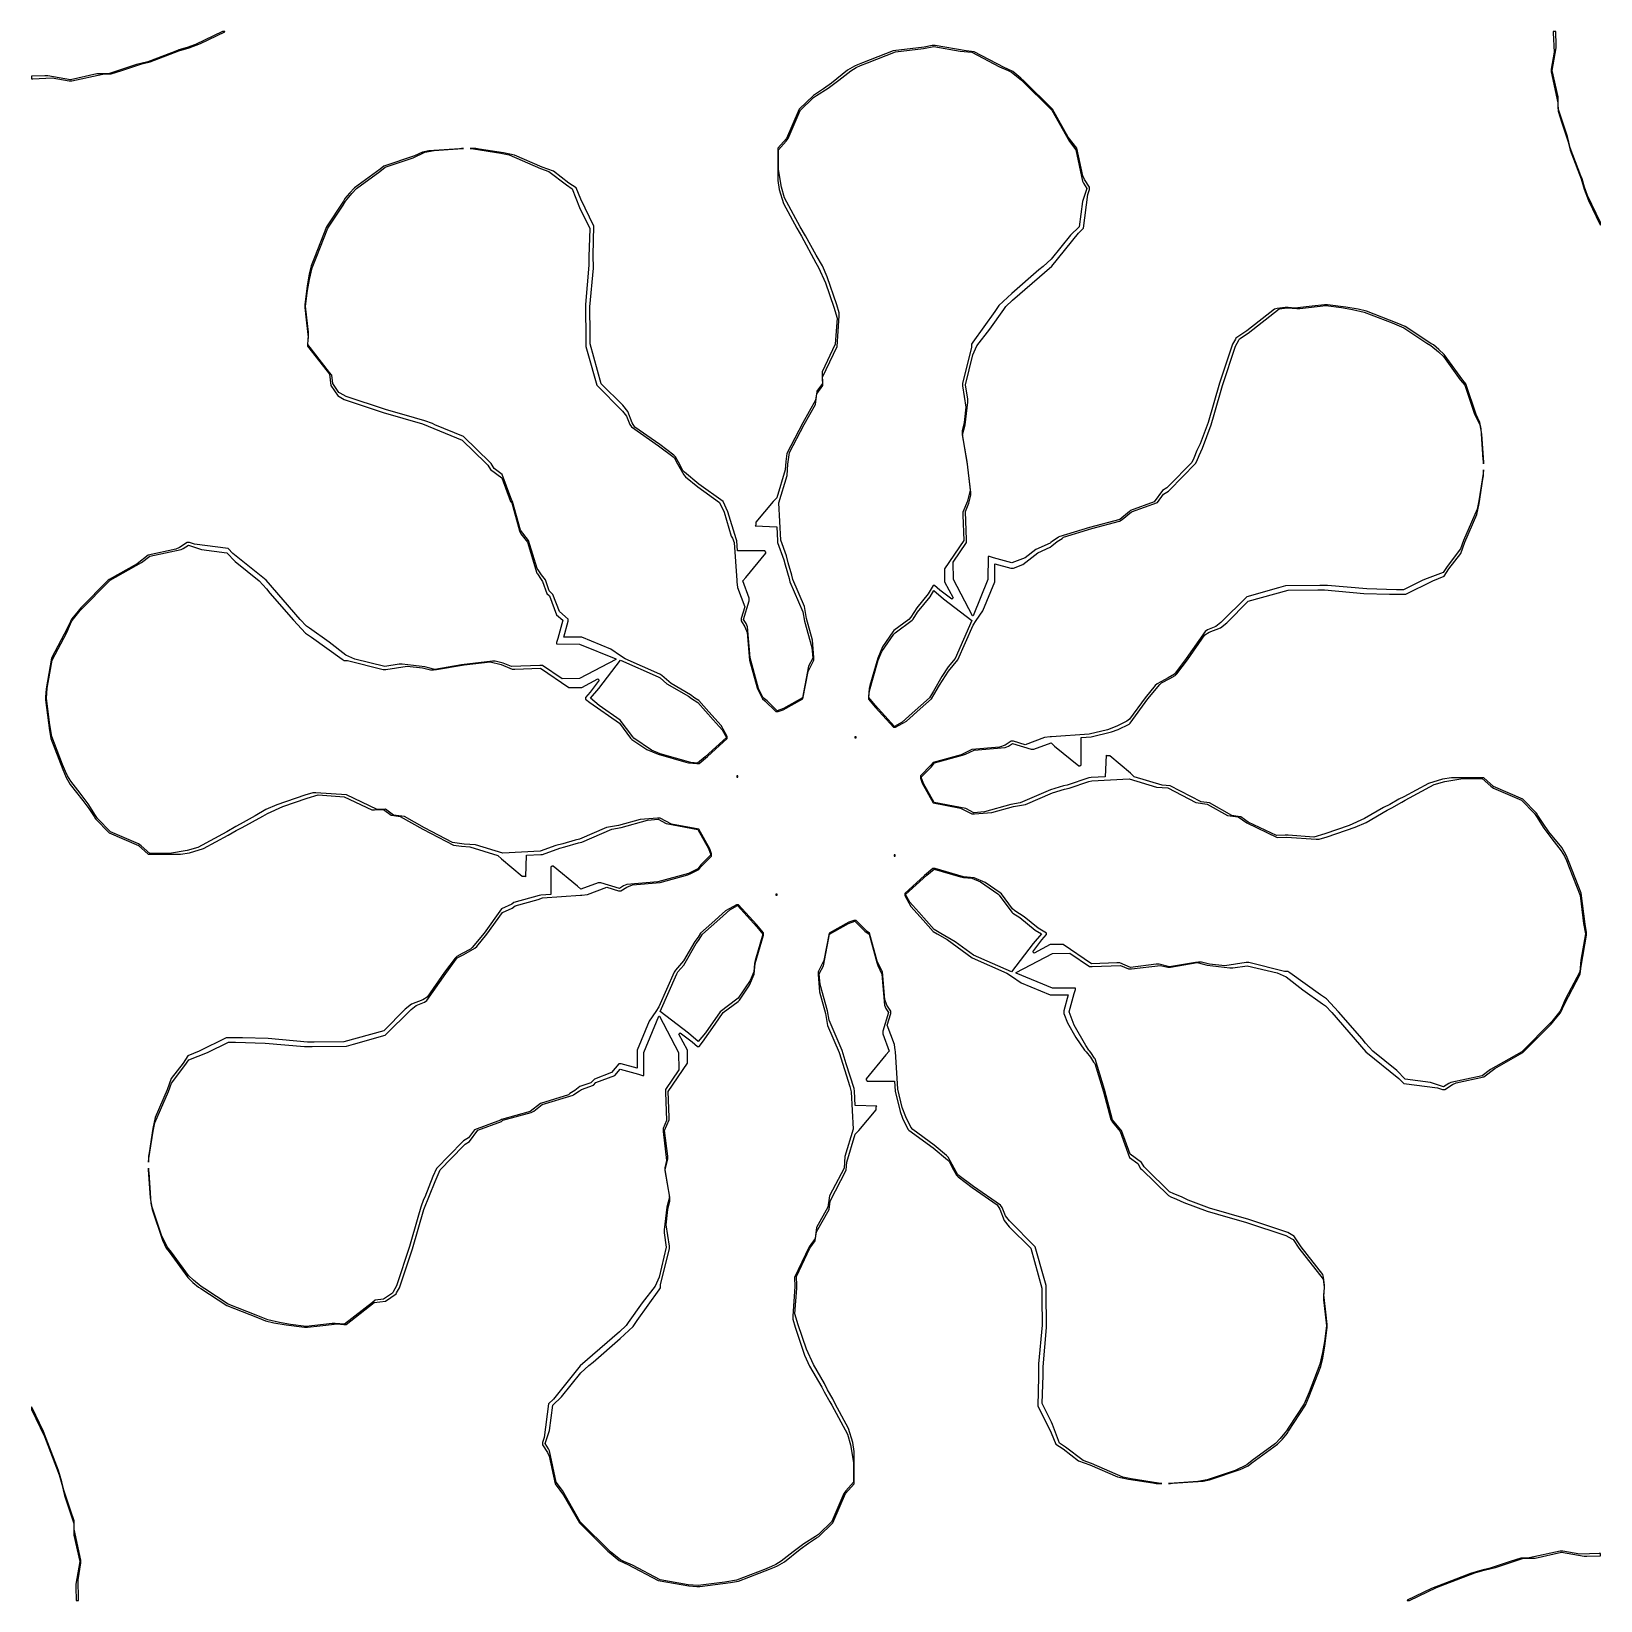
# Model space of a CAD drawing. Extents: x 65 to 85, y 65 to 85.
import ezdxf

# ---------------------------------------------------------------- set-up
doc = ezdxf.new("R2010")
doc.units = 0

msp = doc.modelspace()

# ---------------------------------------------------------------- linework, layer by layer
for points in [[(65.02, 84.396), (65.267, 84.405), (65.482, 84.367), (65.518, 84.367), (65.912, 84.454), (66.017, 84.456), (66.155, 84.5), (66.409, 84.586), (66.514, 84.609), (66.878, 84.751), (67.013, 84.79), (67.157, 84.843), (67.466, 84.993), (67.466, 84.999), (67.437, 84.999), (67.093, 84.833), (66.987, 84.793), (66.882, 84.763), (66.842, 84.749), (66.486, 84.61), (66.341, 84.578), (66.112, 84.5), (65.983, 84.459), (65.837, 84.457), (65.498, 84.382), (65.212, 84.433), (65.174, 84.433), (65.001, 84.427), (65.001, 84.396), (65.02, 84.396)], [(84.367, 84.518), (84.367, 84.482), (84.454, 84.088), (84.456, 83.983), (84.5, 83.845), (84.586, 83.591), (84.609, 83.486), (84.751, 83.122), (84.79, 82.987), (84.843, 82.843), (84.993, 82.534), (84.999, 82.534), (84.999, 82.563), (84.833, 82.907), (84.793, 83.013), (84.763, 83.118), (84.748, 83.158), (84.61, 83.514), (84.578, 83.659), (84.5, 83.888), (84.459, 84.017), (84.457, 84.163), (84.382, 84.502), (84.433, 84.788), (84.433, 84.825), (84.427, 84.999), (84.396, 84.999), (84.396, 84.98), (84.405, 84.733), (84.367, 84.518)], [(70.594, 83.506), (70.635, 83.501), (70.984, 83.446), (71.091, 83.424), (71.488, 83.253), (71.595, 83.213), (71.819, 83.043), (71.894, 82.994), (71.986, 82.754), (72.116, 82.486), (72.107, 82.126), (72.107, 82.018), (72.062, 81.519), (72.068, 81.055), (72.068, 80.983), (72.091, 80.895), (72.205, 80.491), (72.536, 80.159), (72.587, 80.095), (72.628, 79.99), (72.648, 79.958), (72.992, 79.719), (73.191, 79.57), (73.237, 79.49), (73.314, 79.348), (73.337, 79.324), (73.493, 79.194), (73.769, 78.994), (73.828, 78.87), (73.92, 78.567), (73.935, 78.541), (73.957, 78.485), (73.989, 78), (73.992, 77.983), (74.001, 77.91), (74.092, 77.666), (74.047, 77.517), (74.047, 77.486), (74.095, 77.411), (74.123, 77.34), (74.153, 76.984), (74.25, 76.632), (74.268, 76.594), (74.317, 76.494), (74.349, 76.469), (74.489, 76.33), (74.516, 76.33), (74.583, 76.354), (74.832, 76.493), (74.899, 76.842), (74.973, 76.985), (74.973, 77.019), (74.956, 77.242), (74.881, 77.515), (74.852, 77.671), (74.704, 78.014), (74.693, 78.07), (74.645, 78.226), (74.624, 78.316), (74.552, 78.516), (74.527, 78.993), (74.634, 79.339), (74.641, 79.482), (74.664, 79.632), (74.85, 79.99), (74.992, 80.244), (75.01, 80.382), (75.086, 80.487), (75.083, 80.592), (75.268, 80.985), (75.296, 81.375), (75.296, 81.412), (75.266, 81.514), (75.144, 81.872), (75.081, 82.01), (75.002, 82.146), (74.868, 82.393), (74.799, 82.51), (74.6, 82.879), (74.56, 83.015), (74.521, 83.241), (74.521, 83.488), (74.62, 83.598), (74.644, 83.635), (74.799, 83.992), (74.969, 84.155), (75.008, 84.184), (75.153, 84.276), (75.293, 84.378), (75.442, 84.497), (75.51, 84.538), (75.569, 84.564), (75.657, 84.6), (76.015, 84.739), (76.372, 84.783), (76.5, 84.807), (76.838, 84.748), (76.986, 84.734), (77.337, 84.548), (77.45, 84.499), (77.491, 84.479), (77.617, 84.378), (78.005, 83.993), (78.229, 83.596), (78.312, 83.489), (78.396, 83.092), (78.409, 83.065), (78.453, 82.997), (78.395, 82.831), (78.354, 82.51), (78.242, 82.403), (77.995, 82.098), (77.895, 82.004), (77.838, 81.959), (77.494, 81.659), (77.328, 81.506), (77.28, 81.431), (76.997, 81.037), (76.983, 81.013), (76.98, 80.972), (76.869, 80.517), (76.869, 80.481), (76.91, 80.209), (76.888, 80.016), (76.861, 79.912), (76.861, 79.876), (76.865, 79.838), (76.927, 79.483), (76.966, 79.151), (76.93, 79.013), (76.871, 78.871), (76.871, 78.835), (76.884, 78.512), (76.638, 78.15), (76.638, 77.985), (76.748, 77.78), (76.73, 77.764), (76.58, 77.877), (76.512, 77.936), (76.492, 77.936), (76.43, 77.831), (76.285, 77.653), (76.207, 77.532), (76.183, 77.504), (75.993, 77.363), (75.977, 77.349), (75.846, 77.155), (75.786, 77.013), (75.684, 76.661), (75.679, 76.623), (75.67, 76.519), (75.67, 76.488), (75.758, 76.381), (75.989, 76.132), (76.015, 76.132), (76.153, 76.208), (76.328, 76.367), (76.471, 76.494), (76.502, 76.544), (76.574, 76.669), (76.687, 76.847), (76.807, 76.991), (77.002, 77.434), (77.04, 77.492), (77.127, 77.616), (77.278, 77.984), (77.278, 78.214), (77.483, 78.16), (77.516, 78.16), (77.635, 78.206), (77.825, 78.353), (77.985, 78.424), (78.006, 78.445), (78.074, 78.497), (78.138, 78.538), (78.155, 78.552), (78.514, 78.663), (78.867, 78.758), (78.903, 78.78), (79.022, 78.877), (79.352, 78.997), (79.428, 79.101), (79.491, 79.138), (79.504, 79.154), (79.836, 79.492), (79.852, 79.523), (79.881, 79.593), (79.925, 79.688), (80.038, 79.986), (80.073, 80.116), (80.181, 80.486), (80.347, 80.989), (80.39, 81.062), (80.398, 81.08), (80.508, 81.154), (80.904, 81.465), (81.004, 81.478), (81.126, 81.468), (81.164, 81.468), (81.497, 81.506), (81.695, 81.479), (81.839, 81.456), (81.986, 81.421), (82.343, 81.283), (82.49, 81.222), (82.786, 81.026), (82.835, 80.997), (82.934, 80.914), (82.996, 80.854), (83.211, 80.557), (83.27, 80.491), (83.389, 80.133), (83.458, 79.986), (83.479, 79.865), (83.506, 79.503), (83.508, 79.489), (83.508, 79.518), (83.503, 79.545), (83.475, 79.932), (83.461, 80.013), (83.412, 80.117), (83.281, 80.509), (83.243, 80.553), (83.004, 80.883), (82.939, 80.946), (82.871, 81.003), (82.837, 81.022), (82.51, 81.239), (82.407, 81.281), (82.014, 81.434), (81.911, 81.459), (81.752, 81.483), (81.519, 81.515), (81.481, 81.515), (81.323, 81.499), (81.286, 81.493), (81.102, 81.473), (81.019, 81.48), (80.981, 81.479), (80.878, 81.466), (80.844, 81.46), (80.492, 81.184), (80.351, 81.089), (80.344, 81.075), (80.308, 81.011), (80.144, 80.514), (79.997, 80.013), (79.895, 79.743), (79.855, 79.657), (79.814, 79.559), (79.788, 79.507), (79.495, 79.208), (79.473, 79.181), (79.417, 79.149), (79.309, 79.002), (79.008, 78.892), (78.994, 78.879), (78.87, 78.779), (78.486, 78.676), (78.095, 78.556), (78.087, 78.549), (78.015, 78.503), (77.994, 78.487), (77.984, 78.477), (77.803, 78.397), (77.665, 78.29), (77.497, 78.225), (77.261, 78.288), (77.21, 78.305), (77.194, 78.305), (77.191, 78.016), (77.003, 77.55), (76.996, 77.55), (76.751, 78.015), (76.748, 78.235), (76.919, 78.486), (76.918, 78.52), (76.904, 78.882), (76.948, 78.987), (76.974, 79.088), (76.974, 79.124), (76.928, 79.517), (76.868, 79.857), (76.901, 79.984), (76.936, 80.273), (76.935, 80.31), (76.907, 80.496), (77, 80.875), (77.049, 80.991), (77.214, 81.203), (77.393, 81.453), (77.419, 81.494), (77.506, 81.573), (78.005, 82.009), (78.344, 82.429), (78.408, 82.49), (78.463, 82.921), (78.485, 82.983), (78.484, 83.014), (78.422, 83.112), (78.399, 83.158), (78.324, 83.511), (78.215, 83.653), (78.015, 84.007), (77.65, 84.369), (77.611, 84.404), (77.508, 84.487), (77.502, 84.491), (77.397, 84.537), (77.014, 84.74), (76.912, 84.75), (76.518, 84.819), (76.482, 84.819), (76.378, 84.8), (75.985, 84.751), (75.593, 84.599), (75.53, 84.573), (75.49, 84.555), (75.401, 84.503), (75.199, 84.341), (75.097, 84.266), (74.992, 84.199), (74.966, 84.181), (74.785, 84.008), (74.624, 83.636), (74.512, 83.512), (74.512, 83.099), (74.532, 82.985), (74.585, 82.804), (74.755, 82.49), (74.814, 82.39), (74.998, 82.049), (75.033, 81.99), (75.122, 81.794), (75.226, 81.486), (75.268, 81.346), (75.244, 81.015), (75.078, 80.66), (75.078, 80.625), (75.082, 80.512), (75.01, 80.413), (75.009, 80.407), (74.995, 80.3), (74.832, 80.01), (74.629, 79.618), (74.614, 79.518), (74.608, 79.411), (74.499, 79.055), (74.453, 79.006), (74.233, 78.745), (74.234, 78.705), (74.225, 78.696), (74.5, 78.687), (74.509, 78.505), (74.511, 78.485), (74.59, 78.265), (74.605, 78.2), (74.659, 78.025), (74.667, 77.986), (74.834, 77.6), (74.855, 77.485), (74.948, 77.147), (74.958, 77.011), (74.905, 76.908), (74.829, 76.506), (74.584, 76.369), (74.504, 76.34), (74.376, 76.468), (74.326, 76.506), (74.267, 76.625), (74.159, 77.016), (74.126, 77.41), (74.109, 77.453), (74.076, 77.504), (74.149, 77.742), (74.149, 77.775), (74.066, 77.996), (74.107, 78.039), (74.362, 78.35), (74.362, 78.363), (74.35, 78.378), (74, 78.378), (73.992, 78.508), (73.981, 78.531), (73.876, 78.878), (73.815, 79.006), (73.507, 79.229), (73.325, 79.381), (73.304, 79.402), (73.246, 79.51), (73.208, 79.577), (73.19, 79.599), (73.008, 79.736), (72.692, 79.955), (72.657, 80.01), (72.601, 80.154), (72.537, 80.234), (72.263, 80.509), (72.168, 80.846), (72.123, 81.017), (72.123, 81.144), (72.118, 81.487), (72.163, 81.981), (72.162, 82.149), (72.17, 82.515), (72.001, 82.861), (71.944, 83.006), (71.852, 83.066), (71.655, 83.216), (71.512, 83.269), (71.159, 83.422), (71.016, 83.451), (70.708, 83.499), (70.663, 83.505), (70.594, 83.506)], [(65.23, 76.088), (65.249, 75.986), (65.401, 75.593), (65.445, 75.489), (65.497, 75.401), (65.658, 75.199), (65.733, 75.097), (65.801, 74.992), (65.819, 74.966), (65.992, 74.785), (66.364, 74.624), (66.488, 74.512), (66.901, 74.512), (67.015, 74.532), (67.196, 74.585), (67.51, 74.755), (67.61, 74.814), (67.686, 74.854), (67.951, 74.998), (68.01, 75.033), (68.206, 75.122), (68.514, 75.226), (68.654, 75.268), (68.985, 75.244), (69.34, 75.078), (69.375, 75.078), (69.488, 75.082), (69.586, 75.01), (69.592, 75.009), (69.7, 74.995), (69.99, 74.832), (70.382, 74.629), (70.482, 74.614), (70.589, 74.608), (70.945, 74.498), (70.994, 74.453), (71.255, 74.233), (71.294, 74.234), (71.304, 74.225), (71.312, 74.5), (71.494, 74.509), (71.515, 74.511), (71.735, 74.59), (71.8, 74.605), (71.975, 74.659), (72.014, 74.667), (72.4, 74.834), (72.515, 74.855), (72.853, 74.948), (72.989, 74.958), (73.092, 74.905), (73.493, 74.829), (73.631, 74.584), (73.66, 74.504), (73.532, 74.376), (73.494, 74.326), (73.375, 74.267), (72.984, 74.159), (72.59, 74.126), (72.547, 74.109), (72.496, 74.076), (72.257, 74.149), (72.225, 74.149), (72.004, 74.066), (71.96, 74.107), (71.649, 74.362), (71.636, 74.362), (71.621, 74.35), (71.621, 74), (71.492, 73.992), (71.474, 73.985), (71.151, 73.896), (71.125, 73.878), (70.994, 73.815), (70.771, 73.507), (70.619, 73.326), (70.598, 73.304), (70.49, 73.246), (70.423, 73.208), (70.4, 73.19), (70.264, 73.008), (70.045, 72.692), (69.99, 72.657), (69.845, 72.601), (69.766, 72.537), (69.491, 72.263), (69.153, 72.168), (68.983, 72.123), (68.606, 72.117), (68.519, 72.117), (68.019, 72.163), (67.692, 72.171), (67.485, 72.171), (67.138, 72.001), (66.994, 71.944), (66.934, 71.852), (66.784, 71.655), (66.73, 71.512), (66.577, 71.159), (66.549, 71.016), (66.501, 70.708), (66.495, 70.663), (66.493, 70.59), (66.499, 70.635), (66.554, 70.984), (66.575, 71.091), (66.747, 71.488), (66.787, 71.595), (66.957, 71.819), (67.006, 71.894), (67.246, 71.986), (67.515, 72.116), (67.601, 72.117), (67.981, 72.107), (68.481, 72.061), (68.58, 72.061), (69.017, 72.068), (69.105, 72.091), (69.509, 72.205), (69.841, 72.536), (69.904, 72.587), (70.01, 72.628), (70.041, 72.648), (70.281, 72.992), (70.429, 73.191), (70.51, 73.237), (70.652, 73.314), (70.676, 73.337), (70.806, 73.493), (71.006, 73.769), (71.127, 73.827), (71.166, 73.854), (71.461, 73.935), (71.515, 73.957), (72, 73.989), (72.017, 73.992), (72.09, 74.001), (72.334, 74.092), (72.483, 74.047), (72.514, 74.047), (72.589, 74.095), (72.66, 74.123), (73.016, 74.153), (73.368, 74.25), (73.406, 74.268), (73.506, 74.317), (73.53, 74.349), (73.67, 74.489), (73.67, 74.516), (73.646, 74.583), (73.506, 74.832), (73.158, 74.898), (73.015, 74.973), (72.981, 74.973), (72.758, 74.956), (72.485, 74.881), (72.329, 74.852), (71.986, 74.704), (71.93, 74.693), (71.774, 74.645), (71.684, 74.624), (71.484, 74.552), (71.007, 74.527), (70.661, 74.634), (70.518, 74.641), (70.368, 74.664), (70.01, 74.85), (69.755, 74.992), (69.617, 75.01), (69.513, 75.086), (69.408, 75.083), (69.015, 75.268), (68.625, 75.296), (68.588, 75.296), (68.486, 75.266), (68.128, 75.144), (67.99, 75.081), (67.854, 75.002), (67.661, 74.896), (67.607, 74.868), (67.49, 74.799), (67.121, 74.6), (66.985, 74.56), (66.759, 74.521), (66.512, 74.521), (66.402, 74.62), (66.365, 74.644), (66.008, 74.798), (65.844, 74.969), (65.816, 75.008), (65.724, 75.153), (65.621, 75.293), (65.503, 75.442), (65.462, 75.51), (65.435, 75.569), (65.399, 75.657), (65.261, 76.014), (65.234, 76.162), (65.192, 76.503), (65.203, 76.628), (65.266, 76.987), (65.452, 77.337), (65.501, 77.45), (65.521, 77.491), (65.622, 77.617), (66.007, 78.005), (66.403, 78.23), (66.511, 78.312), (66.908, 78.396), (66.935, 78.409), (67.003, 78.453), (67.169, 78.395), (67.49, 78.354), (67.597, 78.242), (67.902, 77.995), (67.996, 77.895), (68.041, 77.838), (68.341, 77.494), (68.493, 77.328), (68.569, 77.28), (68.962, 76.997), (68.986, 76.983), (69.028, 76.98), (69.482, 76.869), (69.518, 76.869), (69.791, 76.91), (69.984, 76.888), (70.088, 76.861), (70.124, 76.861), (70.162, 76.865), (70.517, 76.927), (70.849, 76.966), (70.987, 76.93), (71.129, 76.871), (71.164, 76.871), (71.488, 76.884), (71.849, 76.638), (72.015, 76.638), (72.22, 76.748), (72.236, 76.73), (72.123, 76.58), (72.064, 76.512), (72.064, 76.49), (72.119, 76.445), (72.495, 76.184), (72.637, 75.993), (72.651, 75.977), (72.845, 75.846), (72.987, 75.786), (73.339, 75.684), (73.377, 75.679), (73.481, 75.67), (73.512, 75.67), (73.619, 75.758), (73.868, 75.989), (73.868, 76.015), (73.792, 76.153), (73.633, 76.327), (73.506, 76.471), (73.455, 76.503), (73.402, 76.545), (73.153, 76.687), (73.035, 76.79), (73.01, 76.806), (72.566, 77.001), (72.508, 77.04), (72.384, 77.127), (72.016, 77.278), (71.785, 77.278), (71.84, 77.483), (71.84, 77.51), (71.73, 77.608), (71.647, 77.824), (71.601, 77.869), (71.552, 78.01), (71.503, 78.074), (71.461, 78.138), (71.447, 78.155), (71.338, 78.51), (71.233, 78.641), (71.134, 79.009), (71.123, 79.021), (71.002, 79.352), (70.899, 79.427), (70.862, 79.491), (70.846, 79.504), (70.508, 79.835), (70.142, 79.986), (70.111, 80.001), (70.013, 80.038), (69.884, 80.073), (69.514, 80.181), (69.011, 80.347), (68.937, 80.39), (68.92, 80.398), (68.842, 80.512), (68.828, 80.617), (68.802, 80.652), (68.522, 81.01), (68.532, 81.126), (68.532, 81.164), (68.494, 81.497), (68.521, 81.695), (68.544, 81.839), (68.579, 81.987), (68.639, 82.133), (68.778, 82.49), (68.974, 82.786), (69.003, 82.835), (69.085, 82.934), (69.145, 82.996), (69.443, 83.212), (69.509, 83.27), (69.867, 83.389), (70.014, 83.458), (70.135, 83.479), (70.496, 83.506), (70.507, 83.507), (70.481, 83.508), (70.455, 83.503), (70.068, 83.475), (69.986, 83.461), (69.883, 83.412), (69.491, 83.281), (69.447, 83.243), (69.117, 83.004), (69.054, 82.939), (68.997, 82.871), (68.977, 82.837), (68.761, 82.51), (68.608, 82.117), (68.566, 82.013), (68.541, 81.911), (68.517, 81.752), (68.484, 81.519), (68.484, 81.481), (68.501, 81.323), (68.507, 81.286), (68.527, 81.102), (68.52, 81.019), (68.52, 80.987), (68.799, 80.631), (68.818, 80.488), (68.911, 80.351), (68.925, 80.344), (68.989, 80.307), (69.486, 80.144), (69.987, 79.997), (70.492, 79.788), (70.791, 79.495), (70.818, 79.473), (70.851, 79.417), (70.997, 79.309), (71.107, 79.008), (71.124, 78.99), (71.22, 78.632), (71.237, 78.596), (71.323, 78.49), (71.444, 78.095), (71.451, 78.087), (71.497, 78.015), (71.516, 77.99), (71.57, 77.836), (71.603, 77.804), (71.695, 77.565), (71.774, 77.495), (71.712, 77.261), (71.695, 77.21), (71.695, 77.194), (71.984, 77.191), (72.45, 77.003), (72.45, 76.996), (71.985, 76.751), (71.765, 76.748), (71.513, 76.919), (71.48, 76.918), (71.118, 76.904), (71.013, 76.948), (70.912, 76.974), (70.876, 76.974), (70.483, 76.928), (70.143, 76.868), (70.016, 76.901), (69.727, 76.936), (69.689, 76.935), (69.504, 76.907), (69.125, 77), (69.009, 77.049), (68.796, 77.214), (68.547, 77.393), (68.506, 77.419), (68.426, 77.506), (67.991, 78.005), (67.57, 78.344), (67.51, 78.408), (67.079, 78.463), (67.016, 78.485), (66.986, 78.484), (66.888, 78.422), (66.842, 78.399), (66.489, 78.324), (66.347, 78.215), (65.992, 78.015), (65.981, 78.005), (65.631, 77.651), (65.596, 77.611), (65.513, 77.509), (65.499, 77.48), (65.463, 77.397), (65.259, 77.013), (65.19, 76.622), (65.181, 76.519), (65.181, 76.481), (65.23, 76.088)], [(83.506, 79.41), (83.501, 79.365), (83.446, 79.016), (83.424, 78.909), (83.253, 78.512), (83.213, 78.405), (83.043, 78.181), (82.994, 78.105), (82.754, 78.014), (82.725, 78.001), (82.485, 77.883), (82.399, 77.883), (82.019, 77.893), (81.519, 77.938), (81.42, 77.938), (80.983, 77.932), (80.895, 77.909), (80.491, 77.795), (80.159, 77.464), (80.096, 77.413), (79.99, 77.372), (79.958, 77.352), (79.719, 77.008), (79.57, 76.808), (79.49, 76.762), (79.348, 76.686), (79.324, 76.663), (79.194, 76.507), (78.995, 76.232), (78.963, 76.207), (78.834, 76.146), (78.714, 76.098), (78.483, 76.043), (78, 76.011), (77.983, 76.007), (77.91, 75.999), (77.666, 75.908), (77.517, 75.953), (77.486, 75.953), (77.411, 75.904), (77.34, 75.876), (76.986, 75.847), (76.85, 75.779), (76.492, 75.681), (76.469, 75.651), (76.33, 75.511), (76.33, 75.484), (76.354, 75.417), (76.493, 75.167), (76.842, 75.101), (76.985, 75.027), (77.019, 75.027), (77.242, 75.043), (77.515, 75.119), (77.671, 75.148), (78.013, 75.296), (78.166, 75.343), (78.226, 75.355), (78.476, 75.438), (78.517, 75.448), (78.993, 75.473), (79.339, 75.366), (79.485, 75.359), (79.841, 75.174), (79.987, 75.152), (80.244, 75.008), (80.382, 74.99), (80.491, 74.911), (80.879, 74.728), (80.994, 74.731), (81.376, 74.704), (81.412, 74.704), (81.514, 74.734), (81.872, 74.856), (82.01, 74.919), (82.28, 75.075), (82.339, 75.104), (82.464, 75.178), (82.51, 75.201), (82.879, 75.4), (83.015, 75.44), (83.241, 75.479), (83.488, 75.479), (83.598, 75.38), (83.635, 75.356), (83.992, 75.201), (84.155, 75.031), (84.184, 74.992), (84.276, 74.847), (84.378, 74.707), (84.497, 74.558), (84.538, 74.49), (84.564, 74.431), (84.6, 74.343), (84.739, 73.985), (84.783, 73.628), (84.807, 73.499), (84.748, 73.162), (84.734, 73.014), (84.548, 72.663), (84.499, 72.549), (84.479, 72.509), (84.378, 72.383), (83.993, 71.995), (83.596, 71.77), (83.489, 71.688), (83.092, 71.604), (83.065, 71.59), (82.997, 71.547), (82.831, 71.605), (82.51, 71.645), (82.403, 71.758), (82.098, 72.005), (82.004, 72.105), (81.959, 72.161), (81.659, 72.506), (81.506, 72.671), (81.431, 72.72), (81.037, 73.002), (81.013, 73.017), (80.972, 73.02), (80.517, 73.131), (80.481, 73.131), (80.209, 73.089), (80.016, 73.112), (79.912, 73.139), (79.876, 73.139), (79.838, 73.134), (79.503, 73.076), (79.372, 73.11), (79.336, 73.11), (79.008, 73.071), (78.871, 73.129), (78.835, 73.129), (78.512, 73.116), (78.15, 73.362), (77.985, 73.361), (77.78, 73.252), (77.764, 73.27), (77.877, 73.42), (77.936, 73.488), (77.936, 73.508), (77.831, 73.57), (77.653, 73.715), (77.532, 73.793), (77.504, 73.817), (77.363, 74.007), (77.349, 74.022), (77.155, 74.154), (77.015, 74.213), (76.878, 74.224), (76.517, 74.329), (76.487, 74.329), (76.381, 74.242), (76.132, 74.011), (76.132, 73.985), (76.208, 73.847), (76.367, 73.672), (76.493, 73.528), (76.544, 73.498), (76.67, 73.426), (76.99, 73.193), (77.433, 72.998), (77.492, 72.96), (77.616, 72.873), (77.984, 72.721), (78.214, 72.722), (78.16, 72.517), (78.16, 72.484), (78.206, 72.363), (78.311, 72.178), (78.422, 72.016), (78.445, 71.994), (78.497, 71.926), (78.538, 71.862), (78.552, 71.845), (78.663, 71.486), (78.757, 71.133), (78.78, 71.097), (78.877, 70.978), (78.997, 70.648), (79.101, 70.572), (79.137, 70.509), (79.153, 70.495), (79.492, 70.164), (79.523, 70.148), (79.593, 70.119), (79.688, 70.075), (79.986, 69.962), (80.116, 69.927), (80.486, 69.819), (80.989, 69.653), (81.062, 69.61), (81.08, 69.601), (81.154, 69.492), (81.465, 69.096), (81.478, 68.995), (81.468, 68.874), (81.468, 68.836), (81.506, 68.503), (81.479, 68.305), (81.456, 68.161), (81.421, 68.014), (81.283, 67.657), (81.222, 67.51), (81.026, 67.213), (80.997, 67.165), (80.915, 67.065), (80.855, 67.004), (80.557, 66.788), (80.492, 66.731), (80.343, 66.661), (79.985, 66.542), (79.865, 66.52), (79.503, 66.494), (79.493, 66.493), (79.519, 66.492), (79.545, 66.496), (79.932, 66.524), (80.015, 66.539), (80.407, 66.67), (80.508, 66.718), (80.553, 66.757), (80.883, 66.996), (80.946, 67.06), (81.003, 67.129), (81.022, 67.162), (81.239, 67.49), (81.281, 67.593), (81.434, 67.986), (81.459, 68.089), (81.483, 68.247), (81.515, 68.481), (81.515, 68.519), (81.499, 68.677), (81.493, 68.714), (81.473, 68.898), (81.48, 68.981), (81.479, 69.019), (81.466, 69.122), (81.46, 69.156), (81.184, 69.508), (81.089, 69.648), (81.075, 69.655), (81.011, 69.692), (80.514, 69.856), (80.013, 70.003), (79.743, 70.105), (79.657, 70.145), (79.559, 70.186), (79.507, 70.212), (79.208, 70.504), (79.181, 70.527), (79.149, 70.583), (79.002, 70.691), (78.892, 70.991), (78.879, 71.006), (78.779, 71.13), (78.676, 71.514), (78.556, 71.905), (78.549, 71.913), (78.503, 71.985), (78.486, 72.006), (78.478, 72.014), (78.437, 72.074), (78.289, 72.336), (78.225, 72.503), (78.288, 72.739), (78.305, 72.79), (78.305, 72.805), (78.016, 72.808), (77.55, 72.997), (77.55, 73.004), (78.015, 73.249), (78.235, 73.252), (78.486, 73.081), (78.52, 73.081), (78.882, 73.096), (78.984, 73.053), (79.019, 73.053), (79.389, 73.096), (79.483, 73.072), (79.518, 73.072), (79.857, 73.131), (79.984, 73.098), (80.273, 73.064), (80.31, 73.064), (80.496, 73.092), (80.875, 73), (80.991, 72.951), (81.203, 72.786), (81.453, 72.607), (81.493, 72.58), (81.573, 72.494), (82.008, 71.995), (82.429, 71.655), (82.49, 71.591), (82.921, 71.537), (82.983, 71.515), (83.014, 71.515), (83.112, 71.578), (83.158, 71.601), (83.511, 71.676), (83.653, 71.784), (84.007, 71.985), (84.369, 72.349), (84.404, 72.388), (84.487, 72.492), (84.491, 72.498), (84.537, 72.602), (84.74, 72.986), (84.75, 73.088), (84.819, 73.482), (84.819, 73.518), (84.8, 73.622), (84.751, 74.015), (84.599, 74.407), (84.573, 74.47), (84.555, 74.51), (84.503, 74.598), (84.341, 74.8), (84.266, 74.903), (84.199, 75.008), (84.181, 75.034), (84.008, 75.215), (83.636, 75.376), (83.512, 75.487), (83.099, 75.487), (82.985, 75.468), (82.804, 75.415), (82.49, 75.245), (82.427, 75.213), (82.314, 75.146), (82.232, 75.107), (81.99, 74.967), (81.794, 74.878), (81.486, 74.773), (81.346, 74.732), (81.019, 74.755), (80.98, 74.755), (80.868, 74.751), (80.509, 74.92), (80.413, 74.989), (80.407, 74.991), (80.3, 75.005), (80.013, 75.166), (79.908, 75.182), (79.514, 75.386), (79.411, 75.391), (79.055, 75.501), (79.006, 75.547), (78.744, 75.767), (78.705, 75.766), (78.696, 75.775), (78.687, 75.5), (78.506, 75.491), (78.477, 75.487), (78.2, 75.395), (78.156, 75.385), (77.987, 75.334), (77.6, 75.166), (77.485, 75.145), (77.147, 75.052), (77.011, 75.042), (76.908, 75.095), (76.506, 75.171), (76.369, 75.415), (76.34, 75.496), (76.468, 75.624), (76.508, 75.676), (76.869, 75.775), (76.907, 75.787), (77.014, 75.841), (77.41, 75.874), (77.453, 75.891), (77.504, 75.924), (77.742, 75.851), (77.775, 75.851), (77.996, 75.934), (78.041, 75.891), (78.351, 75.638), (78.363, 75.638), (78.378, 75.65), (78.378, 76), (78.506, 76.008), (78.507, 76.009), (78.767, 76.071), (78.85, 76.104), (78.989, 76.17), (79.005, 76.183), (79.229, 76.493), (79.381, 76.674), (79.402, 76.696), (79.51, 76.753), (79.577, 76.792), (79.599, 76.81), (79.736, 76.992), (79.955, 77.308), (80.01, 77.343), (80.154, 77.399), (80.234, 77.463), (80.509, 77.737), (80.846, 77.832), (81.017, 77.877), (81.394, 77.883), (81.481, 77.882), (81.981, 77.837), (82.308, 77.829), (82.515, 77.829), (82.861, 77.999), (83.006, 78.055), (83.066, 78.148), (83.216, 78.345), (83.269, 78.488), (83.422, 78.841), (83.451, 78.984), (83.499, 79.292), (83.505, 79.337), (83.506, 79.41)], [(75.68, 76.596), (75.793, 76.987), (75.839, 77.095), (75.991, 77.319), (76.007, 77.334), (76.224, 77.496), (76.237, 77.51), (76.293, 77.597), (76.454, 77.795), (76.501, 77.875), (76.626, 77.767), (76.987, 77.493), (76.774, 77.009), (76.686, 76.903), (76.605, 76.776), (76.498, 76.589), (76.448, 76.506), (76.227, 76.312), (76.097, 76.194), (76.002, 76.141), (75.752, 76.411), (75.672, 76.509), (75.68, 76.596)], [(72.507, 76.987), (72.99, 76.774), (73.013, 76.76), (73.097, 76.686), (73.374, 76.528), (73.412, 76.497), (73.493, 76.448), (73.688, 76.227), (73.806, 76.097), (73.859, 76.002), (73.588, 75.752), (73.49, 75.672), (73.404, 75.68), (73.013, 75.793), (72.905, 75.839), (72.68, 75.991), (72.666, 76.007), (72.505, 76.223), (72.237, 76.409), (72.125, 76.501), (72.231, 76.623), (72.507, 76.987)], [(75.511, 75.997), (75.511, 76.009), (75.495, 76.009), (75.495, 75.997), (75.511, 75.997)], [(74.003, 75.495), (74.003, 75.511), (73.991, 75.511), (73.991, 75.495), (74.003, 75.495)], [(76.009, 74.489), (76.009, 74.504), (75.997, 74.504), (75.997, 74.489), (76.009, 74.489)], [(76.142, 73.998), (76.412, 74.248), (76.505, 74.324), (76.84, 74.226), (76.878, 74.216), (76.985, 74.207), (77.095, 74.161), (77.319, 74.009), (77.334, 73.993), (77.495, 73.776), (77.51, 73.763), (77.597, 73.707), (77.795, 73.546), (77.875, 73.499), (77.767, 73.374), (77.493, 73.012), (77.009, 73.226), (76.775, 73.395), (76.589, 73.502), (76.506, 73.552), (76.311, 73.773), (76.194, 73.903), (76.142, 73.998)], [(74.504, 73.991), (74.504, 74.003), (74.489, 74.003), (74.489, 73.991), (74.504, 73.991)], [(79.407, 66.494), (79.365, 66.499), (79.016, 66.554), (78.909, 66.575), (78.512, 66.747), (78.405, 66.787), (78.181, 66.957), (78.105, 67.006), (78.014, 67.246), (78.001, 67.275), (77.884, 67.513), (77.893, 67.874), (77.893, 67.982), (77.938, 68.481), (77.932, 68.945), (77.932, 69.017), (77.909, 69.105), (77.795, 69.509), (77.464, 69.841), (77.413, 69.904), (77.372, 70.01), (77.352, 70.041), (77.008, 70.28), (76.808, 70.429), (76.762, 70.51), (76.686, 70.652), (76.663, 70.675), (76.507, 70.806), (76.232, 71.005), (76.207, 71.036), (76.146, 71.166), (76.098, 71.286), (76.043, 71.517), (76.011, 72), (76.007, 72.017), (75.999, 72.09), (75.908, 72.334), (75.953, 72.483), (75.953, 72.514), (75.904, 72.589), (75.876, 72.66), (75.847, 73.014), (75.779, 73.15), (75.681, 73.507), (75.651, 73.53), (75.511, 73.67), (75.484, 73.67), (75.417, 73.646), (75.167, 73.506), (75.101, 73.158), (75.027, 73.015), (75.027, 72.981), (75.043, 72.758), (75.119, 72.485), (75.148, 72.329), (75.296, 71.987), (75.431, 71.554), (75.448, 71.483), (75.473, 71.007), (75.366, 70.661), (75.359, 70.514), (75.174, 70.158), (75.152, 70.013), (75.008, 69.755), (74.99, 69.617), (74.911, 69.509), (74.728, 69.12), (74.731, 69.006), (74.704, 68.624), (74.704, 68.588), (74.734, 68.486), (74.855, 68.128), (74.919, 67.99), (75.075, 67.72), (75.103, 67.661), (75.178, 67.536), (75.201, 67.49), (75.4, 67.121), (75.44, 66.985), (75.479, 66.759), (75.479, 66.512), (75.38, 66.402), (75.356, 66.365), (75.201, 66.008), (75.031, 65.845), (74.992, 65.816), (74.847, 65.724), (74.707, 65.621), (74.558, 65.503), (74.49, 65.462), (74.431, 65.435), (74.343, 65.399), (73.986, 65.261), (73.838, 65.234), (73.497, 65.192), (73.372, 65.203), (73.013, 65.266), (72.663, 65.452), (72.549, 65.501), (72.509, 65.521), (72.383, 65.622), (71.995, 66.007), (71.77, 66.403), (71.688, 66.511), (71.604, 66.908), (71.59, 66.935), (71.547, 67.003), (71.605, 67.169), (71.645, 67.49), (71.758, 67.597), (72.005, 67.902), (72.105, 67.996), (72.161, 68.041), (72.506, 68.341), (72.671, 68.494), (72.72, 68.569), (73.002, 68.963), (73.017, 68.986), (73.02, 69.028), (73.131, 69.482), (73.131, 69.518), (73.089, 69.791), (73.112, 69.984), (73.139, 70.088), (73.139, 70.124), (73.134, 70.162), (73.076, 70.497), (73.11, 70.628), (73.11, 70.664), (73.071, 70.992), (73.129, 71.129), (73.129, 71.164), (73.116, 71.488), (73.362, 71.849), (73.361, 72.015), (73.252, 72.22), (73.27, 72.236), (73.42, 72.123), (73.488, 72.064), (73.51, 72.064), (73.555, 72.119), (73.715, 72.347), (73.816, 72.495), (74.007, 72.637), (74.023, 72.651), (74.154, 72.845), (74.213, 72.985), (74.224, 73.122), (74.329, 73.483), (74.329, 73.513), (74.242, 73.619), (74.011, 73.868), (73.985, 73.868), (73.847, 73.792), (73.672, 73.633), (73.528, 73.506), (73.497, 73.455), (73.455, 73.402), (73.312, 73.153), (73.21, 73.035), (73.194, 73.01), (72.998, 72.566), (72.96, 72.508), (72.873, 72.384), (72.721, 72.016), (72.722, 71.785), (72.517, 71.84), (72.489, 71.84), (72.392, 71.73), (72.176, 71.647), (72.131, 71.601), (71.99, 71.552), (71.926, 71.503), (71.862, 71.462), (71.845, 71.447), (71.49, 71.338), (71.359, 71.233), (70.99, 71.134), (70.978, 71.123), (70.648, 71.002), (70.572, 70.899), (70.509, 70.862), (70.495, 70.846), (70.165, 70.508), (70.119, 70.407), (70.014, 70.142), (69.999, 70.111), (69.962, 70.013), (69.927, 69.884), (69.819, 69.514), (69.653, 69.011), (69.61, 68.938), (69.601, 68.92), (69.488, 68.842), (69.383, 68.828), (69.348, 68.802), (68.99, 68.522), (68.874, 68.532), (68.836, 68.532), (68.503, 68.494), (68.305, 68.521), (68.161, 68.544), (68.013, 68.579), (67.867, 68.639), (67.51, 68.778), (67.213, 68.974), (67.165, 69.003), (67.065, 69.085), (67.004, 69.145), (66.788, 69.443), (66.731, 69.508), (66.661, 69.657), (66.542, 70.015), (66.52, 70.135), (66.494, 70.496), (66.492, 70.51), (66.492, 70.482), (66.496, 70.455), (66.524, 70.068), (66.539, 69.985), (66.67, 69.593), (66.717, 69.492), (66.757, 69.447), (66.996, 69.117), (67.06, 69.054), (67.129, 68.997), (67.162, 68.977), (67.49, 68.761), (67.883, 68.608), (67.986, 68.566), (68.089, 68.541), (68.247, 68.517), (68.481, 68.484), (68.519, 68.484), (68.677, 68.501), (68.714, 68.507), (68.898, 68.527), (68.981, 68.52), (69.013, 68.52), (69.369, 68.799), (69.512, 68.819), (69.648, 68.911), (69.655, 68.925), (69.692, 68.989), (69.856, 69.486), (70.003, 69.987), (70.145, 70.343), (70.212, 70.492), (70.504, 70.791), (70.527, 70.818), (70.583, 70.851), (70.691, 70.997), (70.991, 71.107), (71.01, 71.124), (71.368, 71.22), (71.404, 71.237), (71.51, 71.323), (71.905, 71.444), (71.913, 71.451), (71.985, 71.497), (72.01, 71.516), (72.164, 71.57), (72.196, 71.603), (72.435, 71.695), (72.505, 71.774), (72.739, 71.712), (72.79, 71.695), (72.805, 71.695), (72.808, 71.984), (72.997, 72.45), (73.004, 72.45), (73.249, 71.985), (73.252, 71.765), (73.081, 71.513), (73.081, 71.48), (73.096, 71.118), (73.053, 71.016), (73.053, 70.981), (73.096, 70.611), (73.072, 70.517), (73.072, 70.482), (73.131, 70.143), (73.098, 70.016), (73.064, 69.727), (73.064, 69.689), (73.092, 69.504), (73, 69.125), (72.951, 69.009), (72.786, 68.797), (72.607, 68.547), (72.581, 68.506), (72.494, 68.426), (71.995, 67.991), (71.655, 67.57), (71.591, 67.51), (71.537, 67.079), (71.515, 67.016), (71.515, 66.986), (71.578, 66.888), (71.601, 66.842), (71.675, 66.489), (71.784, 66.346), (71.985, 65.993), (72.349, 65.631), (72.388, 65.596), (72.492, 65.512), (72.498, 65.509), (72.602, 65.463), (72.987, 65.259), (73.378, 65.19), (73.481, 65.181), (73.519, 65.181), (73.912, 65.23), (74.014, 65.249), (74.407, 65.401), (74.47, 65.427), (74.51, 65.445), (74.598, 65.497), (74.8, 65.658), (74.903, 65.733), (75.008, 65.801), (75.034, 65.819), (75.215, 65.992), (75.376, 66.364), (75.487, 66.488), (75.487, 66.901), (75.468, 67.015), (75.415, 67.196), (75.245, 67.51), (75.213, 67.573), (75.146, 67.686), (75.107, 67.768), (74.967, 68.01), (74.878, 68.206), (74.773, 68.514), (74.732, 68.654), (74.755, 68.981), (74.755, 69.02), (74.751, 69.132), (74.92, 69.491), (74.989, 69.587), (74.991, 69.592), (75.005, 69.7), (75.166, 69.987), (75.182, 70.092), (75.386, 70.486), (75.391, 70.589), (75.501, 70.945), (75.547, 70.994), (75.767, 71.255), (75.766, 71.294), (75.775, 71.304), (75.5, 71.312), (75.491, 71.494), (75.485, 71.529), (75.386, 71.843), (75.334, 72.013), (75.166, 72.4), (75.145, 72.515), (75.052, 72.853), (75.042, 72.989), (75.095, 73.092), (75.171, 73.493), (75.415, 73.631), (75.496, 73.66), (75.624, 73.532), (75.676, 73.492), (75.775, 73.131), (75.787, 73.093), (75.841, 72.986), (75.874, 72.59), (75.891, 72.547), (75.924, 72.496), (75.851, 72.257), (75.851, 72.225), (75.934, 72.004), (75.891, 71.958), (75.638, 71.649), (75.638, 71.636), (75.65, 71.621), (76, 71.621), (76.008, 71.494), (76.071, 71.233), (76.104, 71.15), (76.17, 71.011), (76.183, 70.995), (76.493, 70.771), (76.674, 70.619), (76.696, 70.598), (76.753, 70.49), (76.791, 70.423), (76.81, 70.4), (76.992, 70.264), (77.308, 70.045), (77.343, 69.99), (77.399, 69.845), (77.463, 69.766), (77.737, 69.491), (77.832, 69.153), (77.877, 68.983), (77.877, 68.856), (77.882, 68.513), (77.837, 68.019), (77.837, 67.851), (77.829, 67.485), (77.999, 67.138), (78.055, 66.994), (78.148, 66.934), (78.345, 66.784), (78.488, 66.73), (78.841, 66.577), (78.984, 66.549), (79.292, 66.501), (79.336, 66.495), (79.407, 66.494)], [(73.225, 72.99), (73.24, 73.013), (73.314, 73.097), (73.472, 73.374), (73.503, 73.412), (73.552, 73.494), (73.773, 73.688), (73.903, 73.806), (73.998, 73.858), (74.248, 73.588), (74.324, 73.495), (74.226, 73.16), (74.216, 73.121), (74.207, 73.015), (74.161, 72.905), (74.009, 72.68), (73.993, 72.666), (73.777, 72.505), (73.59, 72.237), (73.499, 72.125), (73.374, 72.233), (73.013, 72.507), (73.225, 72.99)], [(65.167, 67.093), (65.209, 66.98), (65.356, 66.602), (65.39, 66.485), (65.422, 66.341), (65.5, 66.112), (65.541, 65.983), (65.542, 65.837), (65.618, 65.498), (65.567, 65.212), (65.567, 65.174), (65.573, 65.001), (65.603, 65.001), (65.603, 65.02), (65.595, 65.267), (65.633, 65.482), (65.633, 65.518), (65.545, 65.912), (65.544, 66.017), (65.5, 66.155), (65.413, 66.409), (65.39, 66.515), (65.348, 66.658), (65.21, 67.012), (65.156, 67.157), (65.007, 67.466), (65.001, 67.466), (65.001, 67.437), (65.167, 67.093)], [(82.534, 65.001), (82.563, 65.001), (82.907, 65.167), (83.019, 65.209), (83.398, 65.356), (83.515, 65.39), (83.659, 65.422), (83.888, 65.5), (84.017, 65.541), (84.163, 65.542), (84.502, 65.618), (84.788, 65.567), (84.825, 65.567), (84.999, 65.573), (84.999, 65.603), (84.98, 65.603), (84.733, 65.595), (84.518, 65.633), (84.482, 65.633), (84.088, 65.545), (83.983, 65.544), (83.845, 65.5), (83.591, 65.413), (83.485, 65.39), (83.342, 65.348), (82.987, 65.21), (82.843, 65.156), (82.534, 65.007), (82.534, 65.001)]]:
    msp.add_lwpolyline(points, close=True)

doc.saveas('drawing.dxf')
